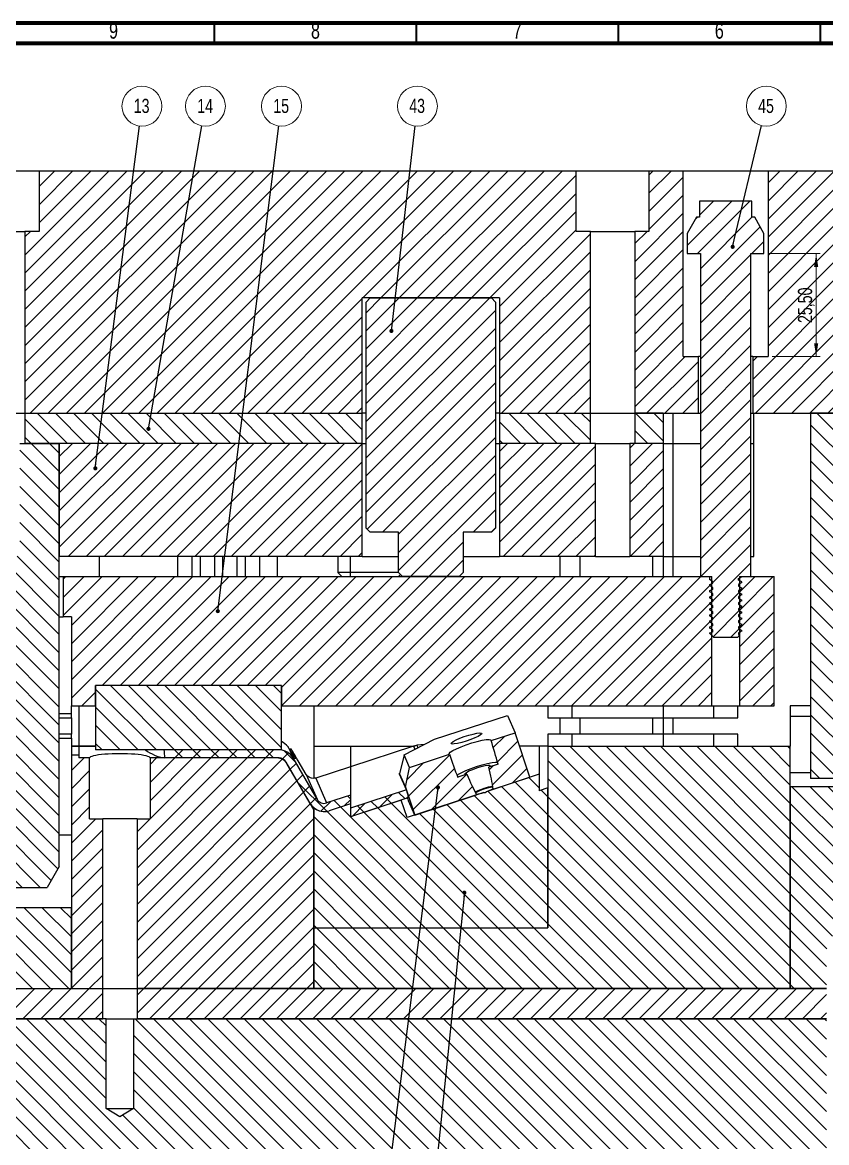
# Model space of a CAD drawing. Header units: millimetres. Extents: x 5 to 1533, y -1183 to 895.
# Drawn here: x 1052.4 to 1251.5, y 617.7 to 895.1 of the extents above; entities that cross this region are included whole.
import ezdxf

# ---------------------------------------------------------------- set-up
doc = ezdxf.new("R2010")
doc.units = ezdxf.units.MM
doc.styles.add('SLDTEXTSTYLE13', font='TXT', dxfattribs={"width": 0.75})
doc.dimstyles.new('SLDDIMSTYLE0', dxfattribs={"dimtxt": 3.5, "dimasz": 3.302, "dimexe": 0, "dimexo": 0.0625, "dimgap": 0.875, "dimtad": 1, "dimrnd": 1e-09, "dimzin": 12, "dimdsep": 46, "dimtxsty": 'SLDTEXTSTYLE13', "dimsah": 1, "dimcen": 0.09, "dimadec": 0, "dimazin": 3, "dimtfac": 1, "dimtofl": 0, "dimtmove": 0, "dimatfit": 3, "dimfxl": 1, "dimfrac": 2, "dimtolj": 1, "dimtzin": 12, "dimarcsym": 0})
doc.dimstyles.new('SLDDIMSTYLE1', dxfattribs={"dimtxt": 3.5, "dimasz": 3.302, "dimexe": 0, "dimexo": 0.0625, "dimgap": 0.875, "dimtad": 1, "dimrnd": 1e-09, "dimzin": 12, "dimdsep": 46, "dimtxsty": 'SLDTEXTSTYLE13', "dimsah": 1, "dimcen": 0.09, "dimadec": 0, "dimazin": 3, "dimtfac": 1, "dimtmove": 0, "dimatfit": 0, "dimfxl": 1, "dimfrac": 2, "dimtolj": 1, "dimtzin": 12, "dimarcsym": 0})
doc.dimstyles.new('SLDDIMSTYLE2', dxfattribs={"dimtxt": 0.18, "dimasz": 1.016, "dimexe": 0, "dimexo": 0.0625, "dimgap": 0, "dimtad": 0, "dimtih": 1, "dimtoh": 1, "dimdec": 0, "dimrnd": 1e-09, "dimzin": 0, "dimdsep": 46, "dimtxsty": 'Standard', "dimblk1": 'DOT', "dimblk2": 'DOT', "dimsah": 1, "dimcen": 0.09, "dimadec": 0, "dimazin": 0, "dimtfac": 1.016, "dimtdec": 0, "dimtofl": 0, "dimtmove": 0, "dimatfit": 3, "dimldrblk": 'DOT', "dimfxl": 1, "dimfrac": 2, "dimtolj": 1, "dimtzin": 0, "dimarcsym": 0})

# ---------------------------------------------------------------- blocks, each defined once
blk = doc.blocks.new('_D_5')
at = {"color": 7, "linetype": 'Continuous', "lineweight": 18}
for p, q in [((1237.02, 837.86), (1249.94, 837.86)), ((1248.94, 837.86), (1248.94, 812.36)), ((1238.02, 812.36), (1249.94, 812.36))]:
    blk.add_line(p, q, dxfattribs=at)
for points in [[(1248.94, 837.86), (1248.43, 834.56), (1249.45, 834.56)], [(1248.94, 812.36), (1249.45, 815.66), (1248.43, 815.66)]]:
    blk.add_solid(points, dxfattribs=at)
at = {"color": 7, "linetype": 'Continuous', "lineweight": 18, "insert": (1244.43, 820.67), "char_height": 3.5, "attachment_point": 1, "rotation": 90, "style": 'SLDTEXTSTYLE13'}
blk.add_mtext('25,50', dxfattribs=at)
blk = doc.blocks.new('_D_7')
at = {"color": 7, "linetype": 'Continuous', "lineweight": 18}
for p, q in [((931.52, 648.36), (859.52, 648.36)), ((860.52, 588.36), (860.52, 648.36)), ((1411.52, 588.36), (859.52, 588.36))]:
    blk.add_line(p, q, dxfattribs=at)
for points in [[(860.52, 648.36), (860.02, 645.06), (861.03, 645.06)], [(860.52, 588.36), (861.03, 591.66), (860.02, 591.66)]]:
    blk.add_solid(points, dxfattribs=at)
at = {"color": 7, "linetype": 'Continuous', "lineweight": 18, "insert": (856.01, 619.58), "char_height": 3.5, "attachment_point": 1, "rotation": 90, "style": 'SLDTEXTSTYLE13'}
blk.add_mtext('60', dxfattribs=at)
blk = doc.blocks.new('SW_NOTE_11')
at = {"color": 0, "linetype": 'Continuous', "lineweight": 0}
blk.add_circle((0.63, 4.9), 4.94, dxfattribs=at)
at = {"color": 0, "linetype": 'Continuous', "lineweight": 0, "insert": (0.56, 6.71), "char_height": 3.5, "attachment_point": 2, "style": 'SLDTEXTSTYLE13'}
blk.add_mtext('13', dxfattribs=at)
blk = doc.blocks.new('_Dot')
at = {"color": 0, "linetype": 'ByBlock', "lineweight": -2}
blk.add_line((-0.5, 0), (-1, 0), dxfattribs=at)
at = {"color": 0, "linetype": 'ByBlock', "const_width": 0.5}
blk.add_lwpolyline([(-0.25, 0, 1), (0.25, 0, 1)], format="xyb", close=True, dxfattribs=at)
blk = doc.blocks.new('SW_NOTE_12')
at = {"color": 0, "linetype": 'Continuous', "lineweight": 0}
blk.add_circle((0.86, 4.86), 4.94, dxfattribs=at)
at = {"color": 0, "linetype": 'Continuous', "lineweight": 0, "insert": (0.79, 6.67), "char_height": 3.5, "attachment_point": 2, "style": 'SLDTEXTSTYLE13'}
blk.add_mtext('14', dxfattribs=at)
blk = doc.blocks.new('SW_NOTE_13')
at = {"color": 0, "linetype": 'Continuous', "lineweight": 0}
blk.add_circle((0.62, 4.9), 4.94, dxfattribs=at)
at = {"color": 0, "linetype": 'Continuous', "lineweight": 0, "insert": (0.55, 6.71), "char_height": 3.5, "attachment_point": 2, "style": 'SLDTEXTSTYLE13'}
blk.add_mtext('15', dxfattribs=at)
blk = doc.blocks.new('SW_NOTE_21')
at = {"color": 0, "linetype": 'Continuous', "lineweight": 0}
blk.add_circle((0.57, 4.91), 4.94, dxfattribs=at)
at = {"color": 0, "linetype": 'Continuous', "lineweight": 0, "insert": (0.5, 6.72), "char_height": 3.5, "attachment_point": 2, "style": 'SLDTEXTSTYLE13'}
blk.add_mtext('43', dxfattribs=at)
blk = doc.blocks.new('SW_NOTE_23')
at = {"color": 0, "linetype": 'Continuous', "lineweight": 0}
blk.add_circle((1.15, 4.8), 4.94, dxfattribs=at)
at = {"color": 0, "linetype": 'Continuous', "lineweight": 0, "insert": (1.08, 6.61), "char_height": 3.5, "attachment_point": 2, "style": 'SLDTEXTSTYLE13'}
blk.add_mtext('45', dxfattribs=at)

msp = doc.modelspace()

# ---------------------------------------------------------------- hatches: boundary and pattern name
at = {"linetype": 'Continuous', "lineweight": 18}
h = msp.add_hatch(dxfattribs=at)
h.set_pattern_fill('ANSI31', style=0)
h.paths.add_polyline_path([(1189.524, 858.363), (1056.524, 858.363), (1056.524, 843.363), (1053.024, 843.363), (1053.024, 798.363), (1136.524, 798.363), (1136.524, 826.863), (1170.524, 826.863), (1170.524, 798.363), (1193.024, 798.363), (1193.024, 843.363), (1189.524, 843.363)], flags=0)
h = msp.add_hatch(dxfattribs=at)
h.set_pattern_fill('ANSI31', style=0)
h.paths.add_polyline_path([(1216.024, 858.363), (1207.524, 858.363), (1207.524, 843.363), (1204.024, 843.363), (1204.024, 798.363), (1219.774, 798.363), (1219.774, 812.363), (1216.024, 812.363)], flags=0)
h = msp.add_hatch(dxfattribs=at)
h.set_pattern_fill('ANSI31', style=0)
h.paths.add_polyline_path([(1233.274, 812.363), (1233.274, 798.363), (1257.4, 798.363), (1257.4, 843.363), (1253.749, 843.363), (1253.749, 858.363), (1237.024, 858.363), (1237.024, 812.363)], flags=0)
h = msp.add_hatch(dxfattribs=at)
h.set_pattern_fill('ANSI31', style=0)
h.paths.add_polyline_path([(1229.712, 757.394), (1230.524, 757.863), (1232.774, 757.863), (1232.774, 837.863), (1236.024, 837.863), (1236.024, 842.863), (1233.715, 846.863), (1233.024, 846.863), (1233.024, 850.863), (1220.024, 850.863), (1220.024, 846.863), (1219.333, 846.863), (1217.024, 842.863), (1217.024, 837.863), (1220.274, 837.863), (1220.274, 757.863), (1222.524, 757.863), (1222.524, 757.113), (1223.336, 756.644), (1223.336, 756.269), (1222.524, 755.8), (1222.524, 755.613), (1223.336, 755.144), (1223.336, 754.769), (1222.524, 754.3), (1222.524, 754.113), (1223.336, 753.644), (1223.336, 753.269), (1222.524, 752.8), (1222.524, 752.613), (1223.336, 752.144), (1223.336, 751.769), (1222.524, 751.3), (1222.524, 751.113), (1223.336, 750.644), (1223.336, 750.269), (1222.524, 749.8), (1222.524, 749.613), (1223.336, 749.144), (1223.336, 748.769), (1222.524, 748.3), (1222.524, 748.113), (1223.336, 747.644), (1223.336, 747.269), (1222.524, 746.8), (1222.524, 746.613), (1223.336, 746.144), (1223.336, 745.769), (1222.524, 745.3), (1222.524, 745.113), (1223.336, 744.644), (1223.336, 744.269), (1222.564, 743.823), (1223.115, 743.271), (1223.336, 743.144), (1223.336, 743.051), (1223.524, 742.863), (1229.524, 742.863), (1230.009, 743.348), (1229.712, 743.519), (1229.712, 743.894), (1230.524, 744.363), (1230.524, 744.55), (1229.712, 745.019), (1229.712, 745.394), (1230.524, 745.863), (1230.524, 746.05), (1229.712, 746.519), (1229.712, 746.894), (1230.524, 747.363), (1230.524, 747.55), (1229.712, 748.019), (1229.712, 748.394), (1230.524, 748.863), (1230.524, 749.05), (1229.712, 749.519), (1229.712, 749.894), (1230.524, 750.363), (1230.524, 750.55), (1229.712, 751.019), (1229.712, 751.394), (1230.524, 751.863), (1230.524, 752.05), (1229.712, 752.519), (1229.712, 752.894), (1230.524, 753.363), (1230.524, 753.55), (1229.712, 754.019), (1229.712, 754.394), (1230.524, 754.863), (1230.524, 755.05), (1229.712, 755.519), (1229.712, 755.894), (1230.524, 756.363), (1230.524, 756.55), (1229.712, 757.019)], flags=0)
h = msp.add_hatch(dxfattribs=at)
h.set_pattern_fill('ANSI31', style=0)
h.paths.add_polyline_path([(1145.524, 758.863), (1146.524, 757.863), (1160.524, 757.863), (1161.524, 758.863), (1161.524, 768.863), (1168.524, 768.863), (1169.524, 769.863), (1169.524, 825.863), (1168.524, 826.863), (1138.524, 826.863), (1137.524, 825.863), (1137.524, 769.863), (1138.524, 768.863), (1145.524, 768.863)], flags=0)
h = msp.add_hatch(dxfattribs=at)
h.set_pattern_fill('ANSI31', angle=90, style=0)
h.paths.add_polyline_path([(1053.024, 790.863), (1136.524, 790.863), (1136.524, 798.363), (1053.024, 798.363)], flags=0)
h = msp.add_hatch(dxfattribs=at)
h.set_pattern_fill('ANSI31', angle=90, style=0)
h.paths.add_polyline_path([(1170.524, 790.863), (1193.024, 790.863), (1193.024, 798.363), (1170.524, 798.363)], flags=0)
h = msp.add_hatch(dxfattribs=at)
h.set_pattern_fill('ANSI31', angle=90, style=0)
h.paths.add_polyline_path([(1204.024, 790.863), (1211.075, 790.863), (1211.075, 798.363), (1204.024, 798.363)], flags=0)
h = msp.add_hatch(dxfattribs=at)
h.set_pattern_fill('ANSI31', angle=90, style=0)
edge = h.paths.add_edge_path(flags=0)
edge.add_spline(control_points=[(1266.274, 770.863), (1265.471, 770.437), (1264.659, 770.011), (1263.794, 769.733), (1263.352, 769.59), (1262.883, 769.498), (1262.42, 769.513), (1261.96, 769.527), (1261.503, 769.642), (1261.07, 769.795), (1260.377, 770.04), (1259.715, 770.372), (1259.063, 770.711), (1258.966, 770.761), (1258.87, 770.812), (1258.774, 770.863)], knot_values=[0.0195524, 0.0195524, 0.0195524, 0.0195524, 0.0222796, 0.0222796, 0.0222796, 0.023673, 0.023673, 0.023673, 0.0250497, 0.0250497, 0.0250497, 0.0272418, 0.0272418, 0.0272418, 0.0275656, 0.0275656, 0.0275656, 0.0275656], weights=[1, 1, 1, 1, 1, 1, 1, 1, 1, 1, 1, 1, 1, 1, 1, 1], degree=3, periodic=0)
edge.add_line((1258.774, 770.863), (1258.774, 798.363))
edge.add_line((1258.774, 798.363), (1247.524, 798.363))
edge.add_line((1247.524, 798.363), (1247.524, 707.863))
edge.add_line((1247.524, 707.863), (1281.867, 707.863))
edge.add_line((1281.867, 707.863), (1281.867, 798.363))
edge.add_line((1281.867, 798.363), (1266.274, 798.363))
edge.add_line((1266.274, 798.363), (1266.274, 770.863))
h = msp.add_hatch(dxfattribs=at)
h.set_pattern_fill('ANSI31', angle=90, style=0)
h.paths.add_polyline_path([(1043.274, 790.863), (1033.524, 790.863), (1033.524, 686.059), (1036.524, 680.863), (1058.524, 680.863), (1061.524, 686.059), (1061.524, 790.863), (1051.774, 790.863), (1051.774, 763.363), (1047.524, 760.809), (1043.274, 763.363)], flags=0)
h = msp.add_hatch(dxfattribs=at)
h.set_pattern_fill('ANSI31', style=0)
h.paths.add_polyline_path([(1061.524, 762.863), (1136.524, 762.863), (1136.524, 790.863), (1061.524, 790.863)], flags=0)
h = msp.add_hatch(dxfattribs=at)
h.set_pattern_fill('ANSI31', style=0)
h.paths.add_polyline_path([(1170.524, 762.863), (1194.274, 762.863), (1194.274, 790.863), (1170.524, 790.863)], flags=0)
h = msp.add_hatch(dxfattribs=at)
h.set_pattern_fill('ANSI31', style=0)
h.paths.add_polyline_path([(1202.774, 762.863), (1211.075, 762.863), (1211.075, 790.863), (1202.774, 790.863)], flags=0)
h = msp.add_hatch(dxfattribs=at)
h.set_pattern_fill('ANSI31', style=0)
h.paths.add_polyline_path([(1223.124, 757.863), (1062.524, 757.863), (1062.524, 747.863), (1064.524, 747.863), (1064.524, 725.863), (1070.524, 725.863), (1070.524, 730.863), (1116.524, 730.863), (1116.524, 725.863), (1223.124, 725.863)], flags=0)
h = msp.add_hatch(dxfattribs=at)
h.set_pattern_fill('ANSI31', style=0)
h.paths.add_polyline_path([(1238.524, 757.863), (1229.924, 757.863), (1229.924, 725.863), (1238.524, 725.863)], flags=0)
h = msp.add_hatch(dxfattribs=at)
h.set_pattern_fill('ANSI31', angle=90, style=0)
h.paths.add_polyline_path([(1116.524, 714.957), (1116.524, 730.863), (1070.524, 730.863), (1070.524, 714.957)], flags=0)
h = msp.add_hatch(dxfattribs=at)
h.set_pattern_fill('ANSI31', style=0)
edge = h.paths.add_edge_path(flags=0)
edge.add_line((1168.99, 705.175), (1178.071, 708.158))
edge.add_line((1178.071, 708.158), (1174.414, 719.205))
edge.add_line((1174.414, 719.205), (1168.476, 717.255))
edge.add_ellipse((1161.85, 719.947), major_axis=(-11.237, 34.207), ratio=0.1527538, start_angle=206.1489, end_angle=229.70034, ccw=False)
edge.add_line((1170.178, 711.424), (1167.913, 710.679))
edge.add_ellipse((1161.85, 719.947), major_axis=(-6.742, 20.524), ratio=0.1527538, start_angle=187.60875, end_angle=195.00423, ccw=False)
h = msp.add_hatch(dxfattribs=at)
h.set_pattern_fill('ANSI31', angle=90, style=0)
h.paths.add_polyline_path([(997.524, 715.863), (997.524, 655.863), (1064.524, 655.863), (1064.524, 675.863), (1031.524, 675.863), (1031.524, 693.863), (1028.024, 693.863), (1028.024, 676.863), (1025.524, 675.361), (1023.024, 676.863), (1023.024, 693.863), (1017.524, 693.863), (1017.524, 715.863)], flags=0)
h = msp.add_hatch(dxfattribs=at)
h.set_pattern_fill('ANSI31', angle=90, style=0)
h.paths.add_polyline_path([(1242.524, 715.863), (1182.524, 715.863), (1182.524, 670.863), (1124.524, 670.863), (1124.524, 655.863), (1242.524, 655.863)], flags=0)
h = msp.add_hatch(dxfattribs=at)
h.set_pattern_fill('ANSI31', style=0)
h.paths.add_polyline_path([(1064.524, 713.647), (1064.524, 655.863), (1072.274, 655.863), (1072.274, 697.863), (1069.024, 697.863), (1069.024, 712.936), (1066.379, 712.936), (1066.379, 713.647)], flags=0)
h = msp.add_hatch(dxfattribs=at)
h.set_pattern_fill('ANSI31', style=0)
edge = h.paths.add_edge_path(flags=0)
edge.add_line((1128.368, 699.878), (1133.606, 701.598))
edge.add_line((1133.606, 701.598), (1133.606, 703.728))
edge.add_line((1133.606, 703.728), (1127.732, 701.799))
edge.add_ellipse((1127.096, 703.72), major_axis=(-0.813, 1.854), ratio=0.9881575, start_angle=96.64538, end_angle=174.63133, ccw=False)
edge.add_line((1125.37, 702.71), (1119.424, 712.936))
edge.add_ellipse((1115.971, 710.916), major_axis=(1.626, -3.707), ratio=0.9881575, start_angle=96.64538, end_angle=156.81541)
edge.add_line((1115.936, 714.957), (1087.451, 714.957))
edge.add_ellipse((1122.524, 851.567), major_axis=(0, -284.114), ratio=0.1407883, start_angle=345.6012, end_angle=345.86366)
edge.add_line((1087.609, 712.936), (1115.954, 712.936))
edge.add_ellipse((1115.971, 710.916), major_axis=(0.813, -1.854), ratio=0.9881575, start_angle=96.64538, end_angle=156.81541, ccw=False)
edge.add_line((1117.698, 711.926), (1123.643, 701.7))
edge.add_ellipse((1127.096, 703.72), major_axis=(-1.626, 3.707), ratio=0.9881575, start_angle=96.64538, end_angle=174.63133)
h = msp.add_hatch(dxfattribs=at)
h.set_pattern_fill('ANSI31', angle=90, style=0)
edge = h.paths.add_edge_path(flags=0)
edge.add_line((1128.368, 699.878), (1133.606, 701.598))
edge.add_line((1133.606, 701.598), (1133.606, 703.728))
edge.add_line((1133.606, 703.728), (1127.732, 701.799))
edge.add_ellipse((1127.096, 703.72), major_axis=(-0.813, 1.854), ratio=0.9881575, start_angle=96.64538, end_angle=174.63133, ccw=False)
edge.add_line((1125.37, 702.71), (1119.424, 712.936))
edge.add_ellipse((1115.971, 710.916), major_axis=(1.626, -3.707), ratio=0.9881575, start_angle=96.64538, end_angle=156.81541)
edge.add_line((1115.936, 714.957), (1087.451, 714.957))
edge.add_ellipse((1122.524, 851.567), major_axis=(0, -284.114), ratio=0.1407883, start_angle=345.6012, end_angle=345.86366)
edge.add_line((1087.609, 712.936), (1115.954, 712.936))
edge.add_ellipse((1115.971, 710.916), major_axis=(0.813, -1.854), ratio=0.9881575, start_angle=96.64538, end_angle=156.81541, ccw=False)
edge.add_line((1117.698, 711.926), (1123.643, 701.7))
edge.add_ellipse((1127.096, 703.72), major_axis=(-1.626, 3.707), ratio=0.9881575, start_angle=96.64538, end_angle=174.63133)
h = msp.add_hatch(dxfattribs=at)
h.set_pattern_fill('ANSI31', style=0)
edge = h.paths.add_edge_path(flags=0)
edge.add_line((1148.262, 710.614), (1147.263, 705.674))
edge.add_line((1147.263, 705.674), (1149.542, 698.787))
edge.add_line((1149.542, 698.787), (1164.862, 703.819))
edge.add_ellipse((1161.85, 719.947), major_axis=(-6.742, 20.524), ratio=0.1527538, start_angle=164.99577, end_angle=172.39125, ccw=False)
edge.add_line((1162.465, 708.89), (1160.199, 708.146))
edge.add_ellipse((1161.85, 719.947), major_axis=(-11.237, 34.207), ratio=0.1527538, start_angle=130.29966, end_angle=153.8511, ccw=False)
edge.add_line((1158.112, 713.85), (1148.262, 710.614))
h = msp.add_hatch(dxfattribs=at)
h.set_pattern_fill('ANSI31', style=0)
edge = h.paths.add_edge_path(flags=0)
edge.add_line((1080.774, 697.863), (1080.774, 655.863))
edge.add_line((1080.774, 655.863), (1124.524, 655.863))
edge.add_line((1124.524, 655.863), (1124.524, 700.185))
edge.add_line((1124.524, 700.185), (1117.991, 711.421))
edge.add_ellipse((1115.402, 709.906), major_axis=(1.219, -2.78), ratio=0.9881575, start_angle=96.64538, end_angle=156.81541)
edge.add_line((1115.375, 712.936), (1084.024, 712.936))
edge.add_line((1084.024, 712.936), (1084.024, 697.863))
edge.add_line((1084.024, 697.863), (1080.774, 697.863))
h = msp.add_hatch(dxfattribs=at)
h.set_pattern_fill('ANSI31', angle=90, style=0)
edge = h.paths.add_edge_path(flags=0)
edge.add_line((1124.524, 670.863), (1182.524, 670.863))
edge.add_line((1182.524, 670.863), (1182.524, 705.554))
edge.add_line((1182.524, 705.554), (1180.348, 704.839))
edge.add_line((1180.348, 704.839), (1180.348, 708.906))
edge.add_line((1180.348, 708.906), (1167.193, 704.585))
edge.add_ellipse((1161.85, 719.947), major_axis=(-5.108, 15.549), ratio=0.1527538, start_angle=179.00866, end_angle=180.99134, ccw=False)
edge.add_line((1166.658, 704.409), (1147.642, 698.162))
edge.add_line((1147.642, 698.162), (1146.211, 702.485))
edge.add_line((1146.211, 702.485), (1133.606, 698.344))
edge.add_line((1133.606, 698.344), (1133.606, 701.598))
edge.add_line((1133.606, 701.598), (1128.368, 699.878))
edge.add_ellipse((1127.096, 703.72), major_axis=(-1.626, 3.707), ratio=0.9881575, start_angle=116.40664, end_angle=174.63133, ccw=False)
edge.add_line((1124.524, 700.645), (1124.524, 670.863))
h = msp.add_hatch(dxfattribs=at)
h.set_pattern_fill('ANSI31', style=0)
h.paths.add_polyline_path([(1133.606, 698.344), (1148.111, 703.11), (1147.476, 705.031), (1133.606, 700.475)], flags=0)
h = msp.add_hatch(dxfattribs=at)
h.set_pattern_fill('ANSI31', angle=90, style=0)
h.paths.add_polyline_path([(1133.606, 698.344), (1148.111, 703.11), (1147.476, 705.031), (1133.606, 700.475)], flags=0)
h = msp.add_hatch(dxfattribs=at)
h.set_pattern_fill('ANSI31', angle=90, style=0)
edge = h.paths.add_edge_path(flags=0)
edge.add_line((1317.681, 688.684), (1317.681, 688.976))
edge.add_line((1317.681, 688.976), (1304.996, 689.651))
edge.add_ellipse((1305.208, 693.645), major_axis=(0.623, -3.951), ratio=0.9999949, start_angle=270, end_angle=348.00006, ccw=False)
edge.add_line((1301.257, 693.022), (1299.5, 704.174))
edge.add_arc((1297.524, 703.863), 2, 8.95474, 90)
edge.add_line((1297.524, 705.863), (1242.524, 705.863))
edge.add_line((1242.524, 705.863), (1242.524, 655.863))
edge.add_line((1242.524, 655.863), (1251.524, 655.863))
edge.add_line((1251.524, 655.863), (1251.524, 664.863))
edge.add_arc((1257.524, 664.863), 6, 90, 180, ccw=False)
edge.add_line((1257.524, 670.863), (1279.524, 670.863))
edge.add_arc((1279.524, 664.863), 6, 0, 90, ccw=False)
edge.add_line((1285.524, 664.863), (1285.524, 655.863))
edge.add_line((1285.524, 655.863), (1299.124, 655.863))
edge.add_line((1299.124, 655.863), (1299.124, 678.113))
edge.add_line((1299.124, 678.113), (1302.524, 680.156))
edge.add_line((1302.524, 680.156), (1305.924, 678.113))
edge.add_line((1305.924, 678.113), (1305.924, 655.863))
edge.add_line((1305.924, 655.863), (1362.524, 655.863))
edge.add_line((1362.524, 655.863), (1362.524, 681.792))
edge.add_line((1362.524, 681.792), (1322.789, 683.906))
edge.add_line((1322.789, 683.906), (1323.028, 688.399))
edge.add_line((1323.028, 688.399), (1317.681, 688.684))
h = msp.add_hatch(dxfattribs=at)
h.set_pattern_fill('ANSI31', style=0)
h.paths.add_polyline_path([(1072.274, 655.863), (997.524, 655.863), (997.524, 648.363), (1072.274, 648.363)], flags=0)
h = msp.add_hatch(dxfattribs=at)
h.set_pattern_fill('ANSI31', style=0)
h.paths.add_polyline_path([(1080.774, 648.363), (1251.524, 648.363), (1251.524, 655.863), (1080.774, 655.863)], flags=0)
h = msp.add_hatch(dxfattribs=at)
h.set_pattern_fill('ANSI31', angle=90, style=0)
h.paths.add_polyline_path([(932.524, 588.363), (1292.024, 588.363), (1292.024, 626.363), (1295.774, 626.363), (1295.774, 648.363), (1285.524, 648.363), (1285.524, 610.863), (1251.524, 610.863), (1251.524, 648.363), (1079.924, 648.363), (1079.924, 626.113), (1076.524, 624.07), (1073.124, 626.113), (1073.124, 648.363), (974.774, 648.363), (974.774, 620.863), (970.524, 618.309), (966.274, 620.863), (966.274, 648.363), (932.524, 648.363)], flags=0)

# ---------------------------------------------------------------- linework, layer by layer
at = {"color": 7, "linetype": 'Continuous', "lineweight": 70}
for p, q in [((5, 895), (1495, 895)), ((10, 890), (1490, 890))]:
    msp.add_line(p, q, dxfattribs=at)
at = {"color": 7, "linetype": 'Continuous', "lineweight": 35}
for p, q in [((1100, 890), (1100, 895)), ((1150, 890), (1150, 895)), ((1200, 890), (1200, 895)), ((1250, 890), (1250, 895))]:
    msp.add_line(p, q, dxfattribs=at)
at = {"color": 7, "linetype": 'Continuous', "lineweight": 25}
for p, q in [((1038.524, 858.363), (1056.524, 858.363)), ((1056.524, 858.363), (1056.524, 843.363)), ((1056.524, 858.363), (1189.524, 858.363)), ((1189.524, 843.363), (1189.524, 858.363)), ((1189.524, 858.363), (1207.524, 858.363)), ((1207.524, 858.363), (1207.524, 843.363)), ((1207.524, 858.363), (1216.024, 858.363)), ((1216.024, 812.363), (1216.024, 858.363)), ((1216.024, 858.363), (1237.024, 858.363)), ((1237.024, 858.363), (1237.024, 812.363)), ((1237.024, 858.363), (1253.749, 858.363)), ((1220.024, 850.863), (1220.024, 846.863)), ((1233.024, 850.863), (1220.024, 850.863)), ((1233.024, 846.863), (1233.024, 850.863)), ((1219.333, 846.863), (1217.024, 842.863)), ((1220.024, 846.863), (1219.333, 846.863)), ((1233.715, 846.863), (1233.024, 846.863)), ((1236.024, 842.863), (1233.715, 846.863)), ((1042.024, 843.363), (1053.024, 843.363)), ((1053.024, 843.363), (1053.024, 798.363)), ((1056.524, 843.363), (1053.024, 843.363)), ((1193.024, 843.363), (1189.524, 843.363)), ((1193.024, 798.363), (1193.024, 843.363)), ((1193.024, 843.363), (1204.024, 843.363)), ((1204.024, 843.363), (1204.024, 798.363)), ((1207.524, 843.363), (1204.024, 843.363)), ((1217.024, 842.863), (1217.024, 837.863)), ((1236.024, 837.863), (1236.024, 842.863)), ((1217.024, 837.863), (1220.274, 837.863)), ((1220.274, 837.863), (1220.274, 757.863)), ((1232.774, 837.863), (1236.024, 837.863)), ((1232.774, 757.863), (1232.774, 837.863)), ((1170.524, 826.863), (1136.524, 826.863)), ((1136.524, 798.363), (1136.524, 826.863)), ((1137.524, 825.863), (1138.524, 826.863)), ((1138.524, 826.863), (1168.524, 826.863)), ((1168.524, 826.863), (1169.524, 825.863)), ((1170.524, 826.863), (1170.524, 798.363)), ((1137.524, 769.863), (1137.524, 825.863)), ((1169.524, 825.863), (1169.524, 769.863)), ((1216.024, 812.363), (1219.774, 812.363)), ((1219.774, 798.363), (1219.774, 812.363)), ((1220.274, 812.363), (1219.774, 812.363)), ((1233.274, 812.363), (1232.774, 812.363)), ((1233.274, 812.363), (1237.024, 812.363)), ((1233.274, 812.363), (1233.274, 798.363)), ((1042.024, 798.363), (1053.024, 798.363)), ((1053.024, 798.363), (1136.524, 798.363)), ((1053.024, 798.363), (1053.024, 790.863)), ((1137.524, 798.363), (1136.524, 798.363)), ((1136.524, 790.863), (1136.524, 798.363)), ((1170.524, 798.363), (1169.524, 798.363)), ((1170.524, 798.363), (1193.024, 798.363)), ((1170.524, 798.363), (1170.524, 790.863)), ((1193.024, 798.363), (1204.024, 798.363)), ((1193.024, 790.863), (1193.024, 798.363)), ((1204.024, 798.363), (1219.774, 798.363)), ((1204.024, 798.363), (1204.024, 790.863)), ((1211.075, 798.363), (1204.024, 798.363)), ((1211.075, 798.363), (1211.075, 790.863)), ((1213.524, 790.863), (1213.524, 798.363)), ((1219.774, 798.363), (1220.274, 798.363)), ((1232.774, 798.363), (1233.274, 798.363)), ((1233.274, 798.363), (1257.4, 798.363)), ((1233.524, 790.863), (1233.524, 798.363)), ((1247.524, 798.363), (1247.524, 707.863)), ((1258.774, 798.363), (1247.524, 798.363)), ((1051.774, 790.863), (1061.524, 790.863)), ((1136.524, 790.863), (1053.024, 790.863)), ((1061.524, 686.059), (1061.524, 790.863)), ((1061.524, 790.863), (1061.524, 762.863)), ((1136.524, 790.863), (1061.524, 790.863)), ((1136.524, 762.863), (1136.524, 790.863)), ((1136.524, 790.863), (1137.524, 790.863)), ((1169.524, 790.863), (1170.524, 790.863)), ((1170.524, 790.863), (1170.524, 762.863)), ((1194.274, 790.863), (1170.524, 790.863)), ((1193.024, 790.863), (1170.524, 790.863)), ((1194.274, 762.863), (1194.274, 790.863)), ((1194.274, 790.863), (1202.774, 790.863)), ((1202.774, 790.863), (1202.774, 762.863)), ((1211.075, 790.863), (1202.774, 790.863)), ((1211.075, 790.863), (1204.024, 790.863)), ((1211.075, 790.863), (1211.075, 762.863)), ((1211.075, 790.863), (1213.524, 790.863)), ((1213.524, 762.863), (1213.524, 790.863)), ((1213.524, 790.863), (1220.274, 790.863)), ((1232.774, 790.863), (1233.524, 790.863)), ((1233.524, 762.863), (1233.524, 790.863)), ((1138.524, 768.863), (1137.524, 769.863)), ((1145.524, 768.863), (1138.524, 768.863)), ((1145.524, 758.863), (1145.524, 768.863)), ((1168.524, 768.863), (1161.524, 768.863)), ((1161.524, 768.863), (1161.524, 758.863)), ((1169.524, 769.863), (1168.524, 768.863)), ((1136.524, 762.863), (1061.524, 762.863)), ((1071.524, 757.863), (1071.524, 762.863)), ((1115.524, 757.863), (1115.524, 762.863)), ((1130.524, 762.863), (1130.524, 758.863)), ((1133.606, 758.863), (1133.606, 762.863)), ((1136.524, 762.863), (1145.524, 762.863)), ((1161.524, 762.863), (1170.524, 762.863)), ((1194.274, 762.863), (1170.524, 762.863)), ((1185.524, 757.863), (1185.524, 762.863)), ((1190.524, 757.863), (1190.524, 762.863)), ((1194.274, 762.863), (1202.774, 762.863)), ((1211.075, 762.863), (1202.774, 762.863)), ((1208.524, 757.863), (1208.524, 762.863)), ((1211.075, 762.863), (1211.075, 757.863)), ((1211.075, 762.863), (1213.524, 762.863)), ((1213.524, 757.863), (1213.524, 762.863)), ((1213.524, 762.863), (1220.274, 762.863)), ((1232.774, 762.863), (1233.524, 762.863)), ((1061.524, 757.863), (1062.524, 757.863)), ((1062.524, 757.863), (1062.524, 747.863)), ((1062.524, 757.863), (1223.124, 757.863)), ((1130.524, 758.863), (1131.524, 757.863)), ((1133.606, 758.863), (1130.524, 758.863)), ((1133.606, 757.863), (1133.606, 758.863)), ((1145.524, 758.863), (1133.606, 758.863)), ((1146.524, 757.863), (1145.524, 758.863)), ((1145.524, 757.863), (1146.024, 758.363)), ((1160.524, 757.863), (1146.524, 757.863)), ((1161.524, 758.863), (1160.524, 757.863)), ((1220.274, 757.863), (1222.524, 757.863)), ((1222.524, 757.863), (1222.524, 757.113)), ((1223.124, 725.863), (1223.124, 757.863)), ((1229.712, 757.394), (1230.524, 757.863)), ((1229.924, 757.863), (1229.924, 725.863)), ((1229.924, 757.863), (1238.524, 757.863)), ((1230.524, 757.863), (1232.774, 757.863)), ((1238.524, 725.863), (1238.524, 757.863)), ((1222.602, 755.824), (1222.524, 755.8)), ((1222.524, 755.8), (1222.524, 755.613)), ((1223.336, 756.284), (1223.147, 756.174)), ((1223.336, 754.784), (1223.147, 754.674)), ((1223.336, 756.269), (1223.336, 756.644)), ((1223.336, 754.769), (1223.336, 755.144)), ((1229.712, 757.019), (1229.712, 757.394)), ((1230.524, 756.55), (1229.712, 757.019)), ((1229.712, 755.894), (1229.712, 755.519)), ((1230.524, 756.363), (1230.524, 756.55)), ((1230.524, 754.863), (1230.524, 755.05)), ((1222.602, 754.324), (1222.524, 754.3)), ((1222.524, 754.3), (1222.524, 754.113)), ((1222.602, 752.824), (1222.524, 752.8)), ((1222.524, 752.8), (1222.524, 752.613)), ((1223.336, 753.284), (1223.147, 753.174)), ((1223.336, 753.269), (1223.336, 753.644)), ((1223.336, 751.769), (1223.336, 752.144)), ((1229.712, 754.394), (1229.712, 754.019)), ((1229.712, 752.894), (1229.712, 752.519)), ((1230.524, 753.363), (1230.524, 753.55)), ((1230.524, 751.863), (1230.524, 752.05)), ((1222.602, 751.324), (1222.524, 751.3)), ((1222.524, 751.3), (1222.524, 751.113)), ((1222.602, 749.824), (1222.524, 749.8)), ((1222.524, 749.8), (1222.524, 749.613)), ((1223.336, 751.784), (1223.147, 751.674)), ((1223.336, 750.284), (1223.147, 750.174)), ((1223.336, 750.269), (1223.336, 750.644)), ((1223.336, 748.769), (1223.336, 749.144)), ((1229.712, 751.394), (1229.712, 751.019)), ((1229.712, 749.894), (1229.712, 749.519)), ((1230.524, 750.363), (1230.524, 750.55)), ((1061.524, 747.863), (1062.524, 747.863)), ((1064.524, 747.863), (1062.524, 747.863)), ((1064.524, 747.863), (1064.524, 725.863)), ((1222.602, 748.324), (1222.524, 748.3)), ((1222.524, 748.3), (1222.524, 748.113)), ((1222.602, 746.824), (1222.524, 746.8)), ((1222.524, 746.8), (1222.524, 746.613)), ((1223.336, 748.784), (1223.147, 748.674)), ((1223.336, 747.284), (1223.147, 747.174)), ((1223.336, 747.269), (1223.336, 747.644)), ((1229.712, 748.394), (1229.712, 748.019)), ((1229.712, 746.894), (1229.712, 746.519)), ((1230.524, 748.863), (1230.524, 749.05)), ((1230.524, 747.363), (1230.524, 747.55)), ((1222.602, 745.324), (1222.524, 745.3)), ((1222.524, 745.3), (1222.524, 745.113)), ((1222.601, 743.838), (1222.564, 743.823)), ((1223.115, 743.271), (1222.564, 743.823)), ((1223.336, 745.784), (1223.147, 745.674)), ((1223.336, 744.284), (1223.147, 744.174)), ((1223.336, 745.769), (1223.336, 746.144)), ((1223.336, 744.269), (1223.336, 744.644)), ((1229.712, 745.394), (1229.712, 745.019)), ((1229.712, 743.894), (1229.712, 743.519)), ((1230.524, 745.863), (1230.524, 746.05)), ((1230.524, 744.363), (1230.524, 744.55)), ((1223.336, 743.051), (1223.336, 743.144)), ((1223.524, 742.863), (1223.336, 743.051)), ((1223.524, 742.863), (1229.524, 742.863)), ((1230.009, 743.348), (1229.524, 742.863)), ((1116.524, 730.863), (1070.524, 730.863)), ((1070.524, 730.863), (1070.524, 714.957)), ((1070.524, 725.863), (1070.524, 730.863)), ((1116.524, 714.957), (1116.524, 730.863)), ((1116.524, 730.863), (1116.524, 725.863)), ((1064.524, 725.863), (1070.524, 725.863)), ((1064.524, 723.863), (1064.524, 725.863)), ((1066.379, 725.863), (1066.379, 715.903)), ((1116.524, 725.863), (1223.124, 725.863)), ((1124.524, 725.863), (1124.524, 715.863)), ((1182.524, 725.863), (1182.524, 722.863)), ((1188.524, 722.863), (1188.524, 725.863)), ((1211.075, 725.863), (1211.075, 722.863)), ((1223.124, 725.863), (1229.924, 725.863)), ((1223.524, 725.863), (1223.524, 722.863)), ((1229.524, 722.863), (1229.524, 725.863)), ((1229.924, 725.863), (1238.524, 725.863)), ((1247.524, 725.863), (1242.524, 725.863)), ((1242.524, 725.863), (1242.524, 723.332)), ((1061.524, 722.863), (1064.524, 722.863)), ((1064.524, 722.863), (1064.524, 723.863)), ((1064.524, 722.863), (1064.524, 718.863)), ((1154.457, 717.57), (1172.526, 723.47)), ((1172.526, 723.47), (1174.414, 719.205)), ((1182.524, 722.863), (1188.524, 722.863)), ((1185.524, 718.863), (1185.524, 722.863)), ((1188.524, 722.863), (1211.075, 722.863)), ((1190.524, 718.863), (1190.524, 722.863)), ((1208.524, 718.863), (1208.524, 722.863)), ((1211.075, 722.863), (1223.524, 722.863)), ((1211.075, 722.863), (1211.075, 718.863)), ((1213.524, 718.863), (1213.524, 722.863)), ((1223.524, 722.863), (1229.524, 722.863)), ((1242.524, 723.332), (1242.524, 715.863)), ((1064.524, 718.863), (1061.524, 718.863)), ((1064.524, 717.863), (1064.524, 718.863)), ((1168.476, 717.255), (1174.414, 719.205)), ((1178.071, 708.158), (1174.414, 719.205)), ((1182.524, 718.863), (1182.524, 715.863)), ((1188.524, 718.863), (1182.524, 718.863)), ((1188.524, 715.863), (1188.524, 718.863)), ((1211.075, 718.863), (1188.524, 718.863)), ((1211.075, 718.863), (1211.075, 715.863)), ((1223.524, 718.863), (1211.075, 718.863)), ((1223.524, 718.863), (1223.524, 715.863)), ((1229.524, 718.863), (1223.524, 718.863)), ((1229.524, 715.863), (1229.524, 718.863)), ((1064.524, 717.863), (1064.524, 715.903)), ((1066.379, 715.903), (1064.524, 715.903)), ((1064.524, 715.903), (1064.524, 715.883)), ((1064.524, 715.883), (1066.379, 715.883)), ((1064.524, 715.883), (1064.524, 713.647)), ((1070.524, 715.903), (1066.379, 715.903)), ((1066.379, 715.883), (1066.379, 715.903)), ((1066.379, 715.883), (1066.379, 713.647)), ((1124.524, 715.863), (1133.606, 715.863)), ((1124.524, 715.863), (1124.524, 707.906)), ((1149.268, 715.9), (1133.606, 710.783)), ((1133.606, 715.863), (1133.606, 710.783)), ((1133.606, 715.863), (1149.154, 715.863)), ((1146.904, 713.739), (1154.457, 717.57)), ((1151.946, 716.296), (1150.053, 716.074)), ((1180.348, 715.863), (1175.52, 715.863)), ((1180.348, 715.863), (1180.348, 708.906)), ((1182.524, 715.863), (1180.348, 715.863)), ((1182.524, 715.863), (1182.524, 670.863)), ((1182.524, 715.863), (1242.524, 715.863)), ((1242.524, 655.863), (1242.524, 715.863)), ((1066.379, 713.647), (1064.524, 713.647)), ((1064.524, 713.647), (1064.524, 655.863)), ((1066.379, 713.647), (1066.379, 712.936)), ((1116.524, 714.957), (1070.524, 714.957)), ((1115.936, 714.957), (1087.451, 714.957)), ((1118.357, 715.37), (1119.424, 712.936)), ((1118.909, 715.176), (1118.583, 714.987)), ((1118.909, 715.176), (1118.583, 714.987)), ((1118.923, 715.131), (1119.953, 712.782)), ((1146.904, 713.739), (1145.802, 709.037)), ((1148.262, 710.614), (1146.904, 713.739)), ((1148.262, 710.614), (1158.112, 713.85)), ((1069.024, 712.936), (1066.379, 712.936)), ((1069.024, 697.863), (1069.024, 712.936)), ((1084.024, 712.936), (1084.024, 697.863)), ((1115.375, 712.936), (1084.024, 712.936)), ((1115.954, 712.936), (1087.609, 712.936)), ((1123.643, 701.7), (1117.698, 711.926)), ((1124.524, 700.185), (1117.991, 711.421)), ((1125.37, 702.71), (1119.424, 712.936)), ((1122.67, 708.865), (1120.683, 712.263)), ((1133.606, 710.783), (1125.022, 707.979)), ((1133.606, 710.783), (1133.606, 703.728)), ((1147.263, 705.674), (1148.262, 710.614)), ((1170.178, 711.424), (1167.913, 710.679)), ((1122.67, 708.865), (1125.37, 702.71)), ((1125.022, 707.979), (1127.732, 701.799)), ((1147.476, 705.031), (1145.773, 708.949)), ((1145.802, 709.037), (1146.009, 708.408)), ((1145.802, 709.037), (1147.263, 705.674)), ((1162.465, 708.89), (1160.199, 708.146)), ((1180.348, 708.906), (1167.193, 704.585)), ((1168.99, 705.175), (1178.071, 708.158)), ((1180.348, 708.906), (1180.348, 704.839)), ((1281.867, 707.863), (1247.524, 707.863)), ((1147.476, 705.031), (1133.606, 700.475)), ((1147.263, 705.674), (1149.542, 698.787)), ((1148.111, 703.11), (1147.476, 705.031)), ((1182.524, 705.554), (1180.348, 704.839)), ((1182.524, 670.863), (1182.524, 705.554)), ((1242.524, 705.863), (1242.524, 655.863)), ((1242.524, 705.863), (1297.524, 705.863)), ((1133.606, 703.728), (1127.732, 701.799)), ((1133.606, 703.728), (1133.606, 701.598)), ((1148.111, 703.11), (1133.606, 698.344)), ((1146.211, 702.485), (1133.606, 698.344)), ((1147.642, 698.162), (1146.211, 702.485)), ((1166.658, 704.409), (1147.642, 698.162)), ((1147.784, 703.002), (1148.013, 702.305)), ((1149.542, 698.787), (1148.013, 702.305)), ((1149.542, 698.787), (1164.862, 703.819)), ((1124.524, 700.645), (1124.524, 670.863)), ((1124.524, 655.863), (1124.524, 700.185)), ((1133.606, 701.598), (1128.368, 699.878)), ((1133.606, 701.598), (1133.606, 698.344)), ((1133.606, 700.475), (1133.606, 698.344)), ((1069.024, 697.863), (1072.274, 697.863)), ((1072.274, 655.863), (1072.274, 697.863)), ((1080.774, 697.863), (1072.274, 697.863)), ((1080.774, 697.863), (1084.024, 697.863)), ((1080.774, 697.863), (1080.774, 655.863)), ((1064.524, 693.863), (1061.524, 693.863)), ((1061.524, 686.059), (1058.524, 680.863)), ((1036.524, 680.863), (1058.524, 680.863)), ((1064.524, 675.863), (1031.524, 675.863)), ((1064.524, 655.863), (1064.524, 675.863)), ((1124.524, 670.863), (1124.524, 655.863)), ((1124.524, 670.863), (1182.524, 670.863)), ((997.524, 655.863), (1064.524, 655.863)), ((997.524, 655.863), (1072.274, 655.863)), ((1064.524, 655.863), (1072.274, 655.863)), ((1072.274, 648.363), (1072.274, 655.863)), ((1072.274, 655.863), (1080.774, 655.863)), ((1080.774, 655.863), (1080.774, 648.363)), ((1251.524, 655.863), (1080.774, 655.863)), ((1080.774, 655.863), (1124.524, 655.863)), ((1124.524, 655.863), (1242.524, 655.863)), ((1242.524, 655.863), (1251.524, 655.863)), ((1073.124, 648.363), (974.774, 648.363)), ((997.524, 648.363), (1072.274, 648.363)), ((1073.124, 626.113), (1073.124, 648.363)), ((1073.124, 648.363), (1079.924, 648.363)), ((1079.924, 648.363), (1079.924, 626.113)), ((1079.924, 648.363), (1251.524, 648.363)), ((1251.524, 648.363), (1080.774, 648.363)), ((1076.524, 624.07), (1073.124, 626.113)), ((1073.124, 626.113), (1079.924, 626.113)), ((1079.924, 626.113), (1076.524, 624.07))]:
    msp.add_line(p, q, dxfattribs=at)
at = {"color": 8, "linetype": 'Continuous', "lineweight": 25}
for p, q in [((1090.882, 757.863), (1090.882, 762.863)), ((1094.417, 757.863), (1094.417, 762.863)), ((1096.488, 757.863), (1096.488, 762.863)), ((1100.024, 757.863), (1100.024, 762.863)), ((1102.024, 757.863), (1102.024, 762.863)), ((1105.559, 757.863), (1105.559, 762.863)), ((1107.631, 757.863), (1107.631, 762.863)), ((1111.166, 757.863), (1111.166, 762.863)), ((1064.524, 723.863), (1061.524, 723.863)), ((1242.524, 723.332), (1247.524, 723.332)), ((1061.524, 717.863), (1064.524, 717.863)), ((1066.379, 715.883), (1070.524, 715.883)), ((1149.61, 715.112), (1149.268, 715.9)), ((1150.053, 716.074), (1150.315, 715.469)), ((1118.923, 715.131), (1118.606, 714.947)), ((1119.953, 712.782), (1119.935, 712.771)), ((1247.524, 709.237), (1242.524, 709.237))]:
    msp.add_line(p, q, dxfattribs=at)
at = {"color": 7, "linetype": 'Continuous', "lineweight": 25, "flags": 128}
for points in [[(1223.336, 756.644), (1223.12, 756.769), (1222.905, 756.893), (1222.524, 757.113)], [(1222.524, 755.8), (1222.74, 755.925), (1222.955, 756.049), (1223.336, 756.269)], [(1223.336, 755.144), (1223.12, 755.269), (1222.905, 755.393), (1222.524, 755.613)], [(1222.524, 754.3), (1222.74, 754.425), (1222.955, 754.549), (1223.336, 754.769)], [(1230.524, 756.363), (1230.308, 756.238), (1230.093, 756.114), (1229.712, 755.894)], [(1229.712, 755.519), (1229.928, 755.395), (1230.143, 755.27), (1230.524, 755.05)], [(1230.524, 754.863), (1230.308, 754.738), (1230.093, 754.614), (1229.712, 754.394)], [(1223.336, 753.644), (1223.12, 753.769), (1222.905, 753.893), (1222.524, 754.113)], [(1222.524, 752.8), (1222.74, 752.925), (1222.955, 753.049), (1223.336, 753.269)], [(1223.336, 752.144), (1223.12, 752.269), (1222.905, 752.393), (1222.524, 752.613)], [(1229.712, 754.019), (1229.928, 753.895), (1230.143, 753.77), (1230.524, 753.55)], [(1230.524, 753.363), (1230.308, 753.238), (1230.093, 753.114), (1229.712, 752.894)], [(1229.712, 752.519), (1229.928, 752.395), (1230.143, 752.27), (1230.524, 752.05)], [(1230.524, 751.863), (1230.308, 751.738), (1230.093, 751.614), (1229.712, 751.394)], [(1222.524, 751.3), (1222.74, 751.425), (1222.955, 751.549), (1223.336, 751.769)], [(1223.336, 750.644), (1223.12, 750.769), (1222.905, 750.893), (1222.524, 751.113)], [(1222.524, 749.8), (1222.74, 749.925), (1222.955, 750.049), (1223.336, 750.269)], [(1223.336, 749.144), (1223.12, 749.269), (1222.905, 749.393), (1222.524, 749.613)], [(1229.712, 751.019), (1229.928, 750.895), (1230.143, 750.77), (1230.524, 750.55)], [(1230.524, 750.363), (1230.308, 750.238), (1230.093, 750.114), (1229.712, 749.894)], [(1229.712, 749.519), (1229.928, 749.395), (1230.143, 749.27), (1230.524, 749.05)], [(1222.524, 748.3), (1222.74, 748.425), (1222.955, 748.549), (1223.336, 748.769)], [(1223.336, 747.644), (1223.12, 747.769), (1222.905, 747.893), (1222.524, 748.113)], [(1222.524, 746.8), (1222.74, 746.925), (1222.955, 747.049), (1223.336, 747.269)], [(1223.336, 746.144), (1223.12, 746.269), (1222.905, 746.393), (1222.524, 746.613)], [(1230.524, 748.863), (1230.308, 748.738), (1230.093, 748.614), (1229.712, 748.394)], [(1229.712, 748.019), (1229.928, 747.895), (1230.143, 747.77), (1230.524, 747.55)], [(1230.524, 747.363), (1230.308, 747.238), (1230.093, 747.114), (1229.712, 746.894)], [(1229.712, 746.519), (1229.928, 746.395), (1230.143, 746.27), (1230.524, 746.05)], [(1222.524, 745.3), (1222.74, 745.425), (1222.955, 745.549), (1223.336, 745.769)], [(1223.336, 744.644), (1223.12, 744.769), (1222.905, 744.893), (1222.524, 745.113)], [(1222.564, 743.823), (1222.74, 743.925), (1222.955, 744.049), (1223.336, 744.269)], [(1230.524, 745.863), (1230.308, 745.738), (1230.093, 745.614), (1229.712, 745.394)], [(1229.712, 745.019), (1229.928, 744.895), (1230.143, 744.77), (1230.524, 744.55)], [(1230.524, 744.363), (1230.308, 744.238), (1230.093, 744.114), (1229.712, 743.894)], [(1229.712, 743.519), (1229.928, 743.395), (1230.009, 743.348)], [(1158.532, 716.504), (1158.627, 716.725), (1159.052, 717.038), (1159.767, 717.416), (1160.71, 717.824), (1161.797, 718.227), (1162.931, 718.588), (1164.012, 718.875), (1164.943, 719.064), (1165.642, 719.137), (1166.046, 719.087), (1166.12, 718.92), (1165.857, 718.65), (1165.281, 718.3), (1164.442, 717.903), (1163.416, 717.493), (1162.293, 717.107), (1161.173, 716.779), (1160.156, 716.538), (1159.332, 716.406), (1158.774, 716.394), (1158.532, 716.504)], [(1158.112, 713.85), (1158.046, 714.059), (1158.335, 714.377), (1158.959, 714.781), (1159.875, 715.245), (1161.021, 715.737), (1162.319, 716.223), (1163.682, 716.67), (1165.015, 717.049), (1166.23, 717.333), (1167.242, 717.502), (1167.984, 717.547), (1168.405, 717.462), (1168.476, 717.255)], [(1119.953, 712.782), (1119.964, 712.737), (1119.905, 712.812), (1119.779, 713.005), (1119.589, 713.308), (1119.343, 713.712), (1119.048, 714.202), (1118.716, 714.761), (1118.357, 715.37)], [(1119.953, 712.782), (1119.964, 712.737), (1119.905, 712.812), (1119.779, 713.005), (1119.589, 713.308), (1119.343, 713.712), (1119.048, 714.202), (1118.716, 714.761), (1118.357, 715.37)], [(1120.683, 712.263), (1120.297, 712.92), (1119.934, 713.532), (1119.61, 714.073), (1119.337, 714.523), (1119.124, 714.865), (1118.981, 715.085), (1118.913, 715.175), (1118.923, 715.131)], [(1120.683, 712.263), (1120.297, 712.92), (1119.934, 713.532), (1119.61, 714.073), (1119.337, 714.523), (1119.124, 714.865), (1118.981, 715.085), (1118.913, 715.175), (1118.923, 715.131)], [(1160.026, 708.602), (1160.401, 708.899), (1161.171, 709.342), (1162.221, 709.833), (1163.477, 710.338), (1164.849, 710.82), (1166.239, 711.245), (1167.549, 711.584), (1168.686, 711.811), (1169.569, 711.911), (1170.047, 711.894)], [(1162.465, 708.89), (1162.047, 708.926), (1161.997, 709.093), (1162.321, 709.372), (1162.979, 709.729), (1163.893, 710.121), (1164.954, 710.501), (1166.033, 710.823), (1167.001, 711.05), (1167.743, 711.153), (1168.168, 711.12), (1168.228, 710.956), (1167.913, 710.679)], [(1145.773, 708.949), (1145.811, 709.15), (1145.838, 709.189)], [(1145.773, 708.949), (1145.811, 709.15), (1145.838, 709.189)]]:
    msp.add_lwpolyline(points, dxfattribs=at)
at = {"color": 7, "linetype": 'Continuous', "lineweight": 25}
for centre, radius, start, end in [((1114.962, 713.375), 3.938, 37.12762, 66.63013), ((1089.382, 723.7), 10.908, 233.27409, 260.64277), ((1171.96, 689.173), 17.027, 100.43768, 115.93296), ((1169.906, 695.424), 10.343, 95.5438, 120.8269), ((1164.79, 712.323), 8.102, 287.25529, 300.97676), ((1164.005, 712.065), 8.103, 275.39411, 289.1153)]:
    msp.add_arc(centre, radius, start, end, dxfattribs=at)
for centre, major_axis, ratio, start_param, end_param in [((1161.85, 719.947), (-11.237, 34.207), 0.1527538, 4.4107464, 4.5835633), ((1076.524, 712.936), (7.5, 0), 0.1422047, 0, 3.1415927), ((1122.524, 851.567), (0, -284.114), 0.1407883, 5.2139892, 5.2221166), ((1115.971, 710.916), (1.626, -3.707), 0.9881575, 1.6854186, 2.7326162), ((1161.85, 719.947), (-11.237, 34.207), 0.1527538, 1.699622, 1.8724389), ((1115.402, 709.906), (1.219, -2.78), 0.9881575, 1.6854186, 2.7326162), ((1115.971, 710.916), (0.813, -1.854), 0.9881575, 1.6854186, 2.7326162), ((1161.85, 719.947), (-6.742, 20.524), 0.1527538, 3.8601422, 4.1943834), ((1161.85, 719.947), (-6.742, 20.524), 0.1527538, 2.0888019, 2.4230431), ((1127.096, 703.72), (-0.813, 1.854), 0.9881575, 1.6854186, 3.0467754), ((1161.85, 719.947), (-5.108, 15.549), 0.1527538, 3.0287939, 3.2543914), ((1127.096, 703.72), (-1.626, 3.707), 0.9881575, 1.6854186, 3.0467754), ((1127.096, 703.72), (-1.626, 3.707), 0.9881575, 2.0269509, 3.0467754)]:
    msp.add_ellipse(centre, major_axis=major_axis, ratio=ratio, start_param=start_param, end_param=end_param, dxfattribs=at)
for points, knots in [([(1223.336, 743.144), (1223.264, 743.186), (1223.191, 743.228), (1223.117, 743.27), (1223.115, 743.271)], [0, 0, 0, 0, 0.978437, 1, 1, 1, 1]), ([(1149.268, 715.9), (1149.332, 715.92), (1149.461, 715.96), (1149.721, 716.025), (1149.92, 716.054), (1150.053, 716.074)], [0, 0, 0, 0, 0.25090472, 0.50181319, 1, 1, 1, 1]), ([(1149.268, 715.9), (1149.332, 715.92), (1149.461, 715.96), (1149.721, 716.025), (1149.92, 716.054), (1150.053, 716.074)], [0, 0, 0, 0, 0.25090472, 0.50181319, 1, 1, 1, 1]), ([(1118.102, 715.752), (1118.125, 715.721), (1118.171, 715.659), (1118.258, 715.533), (1118.317, 715.435), (1118.357, 715.37)], [0, 0, 0, 0, 0.2503231, 0.5006414, 1, 1, 1, 1]), ([(1118.102, 715.752), (1118.125, 715.721), (1118.171, 715.659), (1118.258, 715.533), (1118.317, 715.435), (1118.357, 715.37)], [0, 0, 0, 0, 0.2503231, 0.5006414, 1, 1, 1, 1]), ([(1125.022, 707.979), (1124.8, 707.93), (1124.358, 707.833), (1123.683, 707.975), (1123.076, 708.31), (1122.807, 708.678), (1122.67, 708.865)], [0, 0, 0, 0, 0.2482105, 0.496426, 0.7444978, 1, 1, 1, 1]), ([(1125.022, 707.979), (1124.8, 707.93), (1124.358, 707.833), (1123.683, 707.975), (1123.076, 708.31), (1122.807, 708.678), (1122.67, 708.865)], [0, 0, 0, 0, 0.2482105, 0.496426, 0.7444978, 1, 1, 1, 1])]:
    msp.add_open_spline(points, degree=3, knots=knots, dxfattribs=at)

# ---------------------------------------------------------------- block references
at = {"color": 7, "linetype": 'Continuous', "lineweight": 0}
for name, p in [('SW_NOTE_11', (1081.359, 869.48)), ('SW_NOTE_12', (1096.86, 869.515)), ('SW_NOTE_13', (1115.927, 869.479)), ('SW_NOTE_21', (1149.637, 869.473)), ('SW_NOTE_23', (1235.445, 869.575))]:
    msp.add_blockref(name, p, dxfattribs=at)

# ---------------------------------------------------------------- texts
at = {"color": 7, "linetype": 'Continuous', "lineweight": 0, "char_height": 3.969, "attachment_point": 2, "style": 'SLDTEXTSTYLE13'}
for s, insert in [('9', (1074.96, 895.06)), ('8', (1124.96, 895.06)), ('7', (1174.96, 895.06)), ('6', (1224.96, 895.06))]:
    msp.add_mtext(s, dxfattribs=dict(at, insert=insert))

# ---------------------------------------------------------------- dimensions: what is measured, and where the dimension line sits
at = {"color": 7, "linetype": 'Continuous', "lineweight": 18}
for base, p1, p2, dimstyle, picture, middle in [((1248.94, 812.363), (1236.024, 837.863), (1237.024, 812.363), 'SLDDIMSTYLE1', '_D_5', (1248.94, 826.489)), ((860.524, 648.363), (1412.524, 588.363), (932.524, 648.363), 'SLDDIMSTYLE0', '_D_7', (860.524, 622.164))]:
    dim = msp.add_linear_dim(base=base, p1=p1, p2=p2, angle=90, dimstyle=dimstyle, dxfattribs=at)
    dim.commit()
    dim.dimension.update_dxf_attribs({"geometry": picture, "text_midpoint": middle, "dimtype": 160})

# ---------------------------------------------------------------- leaders
at = {"color": 7, "linetype": 'Continuous', "lineweight": 0}
for points in [[(1070.455, 784.676), (1081.359, 869.48)], [(1083.614, 794.449), (1096.86, 869.515)], [(1100.784, 749.308), (1115.927, 869.479)], [(1143.777, 818.704), (1149.637, 869.473)], [(1228.265, 839.537), (1235.445, 869.575)], [(1155.289, 705.64), (1122.955, 451.976)], [(1161.825, 679.601), (1138.642, 451.99)]]:
    msp.add_leader(points, dimstyle='SLDDIMSTYLE2', dxfattribs=at)

doc.saveas('drawing.dxf')
